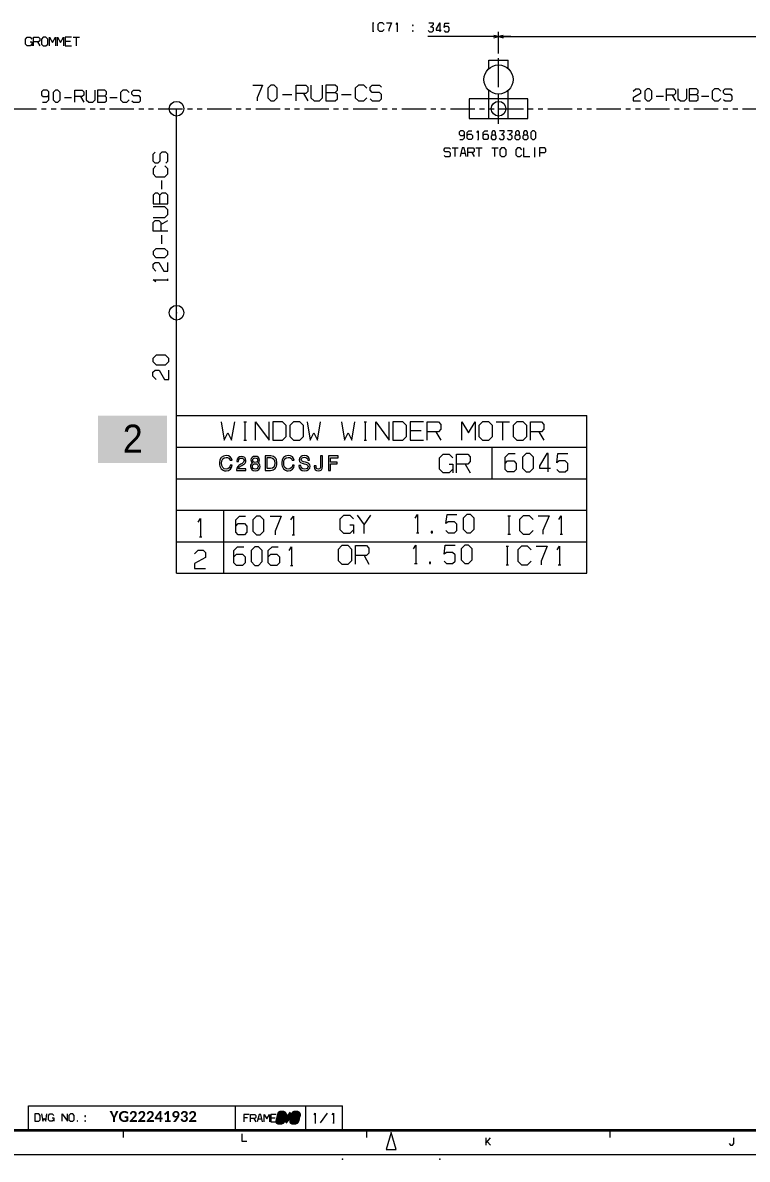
# Model space of a CAD drawing. Extents: x 3 to 1653, y -7 to 838.
# Drawn here: x 401.8 to 699.4, y -7.4 to 459.5 of the extents above; entities that cross this region are included whole.
import ezdxf

# ---------------------------------------------------------------- set-up
doc = ezdxf.new("R2010")
doc.units = 0
doc.linetypes.add('DASHED', pattern=[15, 12, -3])
doc.linetypes.add('PHANTOM', pattern=[20, 10, -2, 2, -2, 2, -2])
doc.layers.add('SOCKET', color=7, linetype='Continuous', lineweight=0)
doc.styles.add('DC_TEXTSTYLE4', font='arial.ttf', dxfattribs={"height": 0.2})

msp = doc.modelspace()

# ---------------------------------------------------------------- hatches: boundary and pattern name
at = {"layer": 'SOCKET', "linetype": 'Continuous', "lineweight": 0, "ltscale": 0.125, "true_color": 0xf8991e}
msp.add_hatch(color=30, dxfattribs=at).paths.add_polyline_path([(461.042, 278.594), (432.673, 278.585), (432.667, 298.085), (461.036, 298.095)])

# ---------------------------------------------------------------- linework, layer by layer
at = {"color": 34, "lineweight": 13}
for p, q in [((582.226, 453.828), (568.126, 453.828)), ((602.226, 453.828), (582.226, 453.828)), ((597.226, 446.9), (597.226, 455.828)), ((597.226, 446.9), (597.226, 455.828)), ((597.226, 453.828), (1118.485, 453.828))]:
    msp.add_line(p, q, dxfattribs=at)
at = {"color": 150, "lineweight": 13}
for p, q in [((593.226, 444.196), (601.226, 444.196)), ((593.226, 440.668), (593.226, 444.196)), ((601.226, 440.668), (601.226, 444.196)), ((593.226, 420.196), (593.226, 431.724)), ((601.226, 420.196), (601.226, 431.724)), ((609.226, 428.196), (585.226, 428.196)), ((585.226, 428.196), (585.226, 420.196)), ((609.226, 420.196), (609.226, 428.196)), ((585.226, 420.196), (609.226, 420.196))]:
    msp.add_line(p, q, dxfattribs=at)
at = {"color": 150, "linetype": 'DASHED', "lineweight": 13}
msp.add_line((597.226, 418.014), (597.226, 445.9), dxfattribs=at)
at = {"color": 3, "linetype": 'PHANTOM', "lineweight": 13}
msp.add_line((237.479, 424.196), (1379.613, 424.196), dxfattribs=at)
at = {"color": 3, "lineweight": 13}
for p, q in [((464.959, 298.134), (464.959, 424.196)), ((464.959, 298.134), (633.439, 298.134)), ((464.959, 285.174), (464.959, 298.134)), ((633.439, 285.174), (633.439, 298.134)), ((464.959, 285.174), (633.439, 285.174)), ((464.959, 272.214), (464.959, 285.174)), ((464.959, 285.174), (633.439, 285.174)), ((594.559, 272.214), (594.559, 285.174)), ((633.439, 272.214), (633.439, 285.174)), ((464.959, 259.254), (464.959, 272.214)), ((464.959, 272.214), (633.439, 272.214)), ((464.959, 272.214), (633.439, 272.214)), ((633.439, 259.254), (633.439, 272.214)), ((464.959, 259.254), (633.439, 259.254)), ((464.959, 246.294), (464.959, 259.254)), ((464.959, 259.254), (633.439, 259.254)), ((484.399, 246.294), (484.399, 259.254)), ((633.439, 246.294), (633.439, 259.254)), ((464.959, 233.334), (464.959, 246.294)), ((464.959, 246.294), (633.439, 246.294)), ((464.959, 246.294), (633.439, 246.294)), ((484.399, 233.334), (484.399, 246.294)), ((633.439, 233.334), (633.439, 246.294)), ((464.959, 233.334), (633.439, 233.334)), ((440.134, 4.612), (569.134, 4.612)), ((3.134, -5.388), (1653.134, -5.388))]:
    msp.add_line(p, q, dxfattribs=at)
at = {"color": 85, "lineweight": 13, "true_color": 0x58ba48}
for p, q in [((404.134, 14.612), (518.134, 14.612)), ((404.134, 4.612), (404.134, 14.612)), ((489.134, 4.612), (489.134, 14.612)), ((518.134, 4.612), (518.134, 14.612)), ((518.134, 4.612), (518.134, 14.612)), ((518.134, 14.612), (533.134, 14.612)), ((533.134, 4.612), (533.134, 14.612)), ((443.134, 1.612), (443.134, 4.612)), ((543.134, 1.612), (543.134, 4.612)), ((553.134, 3.612), (551.134, -3.388)), ((555.134, -3.388), (553.134, 3.612)), ((551.134, -3.388), (555.134, -3.388))]:
    msp.add_line(p, q, dxfattribs=at)
at = {"color": 3, "lineweight": 35}
msp.add_line((23.134, 4.612), (1643.134, 4.612), dxfattribs=at)
at = {"color": 190, "lineweight": 13}
msp.add_line((643.134, 1.612), (643.134, 4.612), dxfattribs=at)
at = {"color": 7, "lineweight": 13}
for points in [[(545.475, 459.524), (545.942, 459.524)], [(545.708, 456.024), (545.708, 459.524)], [(550.258, 458.824), (549.558, 459.524), (548.392, 459.524), (547.692, 458.824), (547.692, 456.724), (548.392, 456.024), (549.558, 456.024), (550.258, 456.724)], [(551.192, 459.524), (553.292, 459.524), (552.125, 456.724), (552.125, 456.024)], [(555.158, 458.824), (555.625, 459.524), (555.625, 456.024)], [(405.508, 450.733), (404.808, 450.033), (403.642, 450.033), (402.942, 450.733), (402.942, 452.833), (403.642, 453.533), (404.808, 453.533), (405.508, 452.833)], [(406.208, 450.033), (406.208, 453.533), (408.308, 453.533), (408.775, 453.066), (408.775, 452.133), (408.308, 451.666), (406.208, 451.666)], [(412.742, 450.033), (412.742, 453.533), (414.025, 451.433), (415.308, 453.533), (415.308, 450.033)], [(416.008, 450.033), (416.008, 453.533), (417.292, 451.433), (418.575, 453.533), (418.575, 450.033)], [(421.842, 453.533), (419.275, 453.533), (419.275, 450.033), (421.842, 450.033)], [(422.542, 453.533), (425.108, 453.533)], [(423.825, 450.033), (423.825, 453.533)], [(545.475, 456.024), (545.942, 456.024)], [(555.392, 456.024), (555.858, 456.024)], [(404.808, 451.666), (405.508, 451.666), (405.508, 450.033)], [(407.842, 451.666), (408.775, 450.033)], [(419.275, 451.9), (421.375, 451.9)], [(409.888, 426.83), (411.555, 426.83), (412.555, 427.83), (412.555, 431.163), (411.888, 431.83), (410.222, 431.83), (409.555, 431.163), (409.555, 429.83), (410.222, 429.163), (411.888, 429.163), (412.555, 429.83)], [(423.222, 426.83), (423.222, 431.83), (426.222, 431.83), (426.888, 431.163), (426.888, 429.83), (426.222, 429.163), (423.222, 429.163)], [(427.888, 431.83), (427.888, 427.83), (428.888, 426.83), (430.555, 426.83), (431.555, 427.83), (431.555, 431.83)], [(432.555, 429.496), (435.555, 429.496), (436.222, 430.163), (436.222, 431.163), (435.555, 431.83), (432.555, 431.83), (432.555, 426.83), (435.555, 426.83), (436.222, 427.496), (436.222, 428.83), (435.555, 429.496)], [(445.555, 430.83), (444.555, 431.83), (442.888, 431.83), (441.888, 430.83), (441.888, 427.83), (442.888, 426.83), (444.555, 426.83), (445.555, 427.83)], [(446.555, 427.496), (447.222, 426.83), (449.555, 426.83), (450.222, 427.496), (450.222, 428.83), (449.555, 429.496), (447.222, 429.496), (446.555, 430.163), (446.555, 431.163), (447.222, 431.83), (449.555, 431.83), (450.222, 431.163)], [(496.357, 433.922), (500.257, 433.922), (498.091, 428.722), (498.091, 427.422)], [(508.491, 430.022), (512.391, 430.022)], [(514.124, 427.422), (514.124, 433.922), (518.024, 433.922), (518.891, 433.055), (518.891, 431.322), (518.024, 430.455), (514.124, 430.455)], [(517.157, 430.455), (518.891, 427.422)], [(520.191, 433.922), (520.191, 428.722), (521.491, 427.422), (523.657, 427.422), (524.957, 428.722), (524.957, 433.922)], [(526.257, 430.888), (530.157, 430.888), (531.024, 431.755), (531.024, 433.055), (530.157, 433.922), (526.257, 433.922), (526.257, 427.422), (530.157, 427.422), (531.024, 428.288), (531.024, 430.022), (530.157, 430.888)], [(532.757, 430.022), (536.657, 430.022)], [(543.157, 432.622), (541.857, 433.922), (539.691, 433.922), (538.391, 432.622), (538.391, 428.722), (539.691, 427.422), (541.857, 427.422), (543.157, 428.722)], [(544.457, 428.288), (545.324, 427.422), (548.357, 427.422), (549.224, 428.288), (549.224, 430.022), (548.357, 430.888), (545.324, 430.888), (544.457, 431.755), (544.457, 433.055), (545.324, 433.922), (548.357, 433.922), (549.224, 433.055)], [(652.594, 431.384), (653.594, 432.384), (654.927, 432.384), (655.594, 431.718), (655.594, 430.384), (652.594, 428.718), (652.594, 427.384), (655.594, 427.384)], [(666.261, 427.384), (666.261, 432.384), (669.261, 432.384), (669.927, 431.718), (669.927, 430.384), (669.261, 429.718), (666.261, 429.718)], [(668.594, 429.718), (669.927, 427.384)], [(670.927, 432.384), (670.927, 428.384), (671.927, 427.384), (673.594, 427.384), (674.594, 428.384), (674.594, 432.384)], [(675.594, 430.051), (678.594, 430.051), (679.261, 430.718), (679.261, 431.718), (678.594, 432.384), (675.594, 432.384), (675.594, 427.384), (678.594, 427.384), (679.261, 428.051), (679.261, 429.384), (678.594, 430.051)], [(688.594, 431.384), (687.594, 432.384), (685.927, 432.384), (684.927, 431.384), (684.927, 428.384), (685.927, 427.384), (687.594, 427.384), (688.594, 428.384)], [(689.594, 428.051), (690.261, 427.384), (692.594, 427.384), (693.261, 428.051), (693.261, 429.384), (692.594, 430.051), (690.261, 430.051), (689.594, 430.718), (689.594, 431.718), (690.261, 432.384), (692.594, 432.384), (693.261, 431.718)], [(418.888, 428.83), (421.888, 428.83)], [(425.555, 429.163), (426.888, 426.83)], [(437.555, 428.83), (440.555, 428.83)], [(661.927, 429.384), (664.927, 429.384)], [(680.594, 429.384), (683.594, 429.384)], [(581.349, 411.578), (582.515, 411.578), (583.215, 412.278), (583.215, 414.612), (582.749, 415.078), (581.582, 415.078), (581.115, 414.612), (581.115, 413.678), (581.582, 413.212), (582.749, 413.212), (583.215, 413.678)], [(584.382, 413.212), (584.849, 413.678), (586.015, 413.678), (586.482, 413.212), (586.482, 412.045), (586.015, 411.578), (584.849, 411.578), (584.382, 412.045), (584.382, 414.378), (585.082, 415.078), (586.249, 415.078)], [(588.349, 414.378), (588.815, 415.078), (588.815, 411.578)], [(588.582, 411.578), (589.049, 411.578)], [(590.915, 413.212), (591.382, 413.678), (592.549, 413.678), (593.015, 413.212), (593.015, 412.045), (592.549, 411.578), (591.382, 411.578), (590.915, 412.045), (590.915, 414.378), (591.615, 415.078), (592.782, 415.078)], [(594.649, 413.445), (595.815, 413.445), (596.049, 413.912), (596.049, 414.612), (595.582, 415.078), (594.882, 415.078), (594.415, 414.612), (594.415, 413.912), (594.649, 413.445), (594.182, 412.978), (594.182, 412.045), (594.649, 411.578), (595.815, 411.578), (596.282, 412.045), (596.282, 412.978), (595.815, 413.445)], [(597.449, 412.045), (597.915, 411.578), (599.082, 411.578), (599.549, 412.045), (599.549, 412.978), (599.082, 413.445), (598.382, 413.445), (599.549, 414.612), (599.549, 415.078), (597.682, 415.078)], [(600.715, 412.045), (601.182, 411.578), (602.349, 411.578), (602.815, 412.045), (602.815, 412.978), (602.349, 413.445), (601.649, 413.445), (602.815, 414.612), (602.815, 415.078), (600.949, 415.078)], [(604.449, 413.445), (605.615, 413.445), (605.849, 413.912), (605.849, 414.612), (605.382, 415.078), (604.682, 415.078), (604.215, 414.612), (604.215, 413.912), (604.449, 413.445), (603.982, 412.978), (603.982, 412.045), (604.449, 411.578), (605.615, 411.578), (606.082, 412.045), (606.082, 412.978), (605.615, 413.445)], [(607.715, 413.445), (608.882, 413.445), (609.115, 413.912), (609.115, 414.612), (608.649, 415.078), (607.949, 415.078), (607.482, 414.612), (607.482, 413.912), (607.715, 413.445), (607.249, 412.978), (607.249, 412.045), (607.715, 411.578), (608.882, 411.578), (609.349, 412.045), (609.349, 412.978), (608.882, 413.445)], [(460.527, 401.884), (461.327, 402.684), (461.327, 405.484), (460.527, 406.284), (458.927, 406.284), (458.127, 405.484), (458.127, 402.684), (457.327, 401.884), (456.127, 401.884), (455.327, 402.684), (455.327, 405.484), (456.127, 406.284)], [(574.882, 405.038), (575.349, 404.571), (576.982, 404.571), (577.449, 405.038), (577.449, 405.971), (576.982, 406.438), (575.349, 406.438), (574.882, 406.905), (574.882, 407.604), (575.349, 408.071), (576.982, 408.071), (577.449, 407.604)], [(578.149, 408.071), (580.715, 408.071)], [(579.432, 404.571), (579.432, 408.071)], [(583.982, 404.571), (583.107, 408.071), (582.29, 408.071), (581.415, 404.571)], [(584.682, 404.571), (584.682, 408.071), (586.782, 408.071), (587.249, 407.604), (587.249, 406.671), (586.782, 406.204), (584.682, 406.204)], [(587.949, 408.071), (590.515, 408.071)], [(589.232, 404.571), (589.232, 408.071)], [(594.482, 408.071), (597.049, 408.071)], [(595.765, 404.571), (595.765, 408.071)], [(606.849, 407.371), (606.149, 408.071), (604.982, 408.071), (604.282, 407.371), (604.282, 405.271), (604.982, 404.571), (606.149, 404.571), (606.849, 405.271)], [(607.549, 408.071), (607.549, 404.571), (610.115, 404.571)], [(611.865, 408.071), (612.332, 408.071)], [(612.099, 404.571), (612.099, 408.071)], [(614.082, 406.204), (616.182, 406.204), (616.649, 406.671), (616.649, 407.604), (616.182, 408.071), (614.082, 408.071), (614.082, 404.571)], [(581.765, 405.971), (583.632, 405.971)], [(586.315, 406.204), (587.249, 404.571)], [(611.865, 404.571), (612.332, 404.571)], [(456.527, 400.684), (455.327, 399.484), (455.327, 397.484), (456.527, 396.284), (460.127, 396.284), (461.327, 397.484), (461.327, 399.484), (460.127, 400.684)], [(458.927, 391.084), (458.927, 394.684)], [(458.127, 385.084), (458.127, 388.684), (457.327, 389.484), (456.127, 389.484), (455.327, 388.684), (455.327, 385.084), (461.327, 385.084), (461.327, 388.684), (460.527, 389.484), (458.927, 389.484), (458.127, 388.684)], [(455.327, 379.484), (460.127, 379.484), (461.327, 380.684), (461.327, 382.684), (460.127, 383.884), (455.327, 383.884)], [(461.327, 373.884), (455.327, 373.884), (455.327, 377.484), (456.127, 378.284), (457.727, 378.284), (458.527, 377.484), (458.527, 373.884)], [(458.527, 376.684), (461.327, 378.284)], [(458.927, 368.684), (458.927, 372.284)], [(456.527, 357.484), (455.327, 358.684), (455.327, 360.284), (456.127, 361.084), (457.727, 361.084), (459.727, 357.484), (461.327, 357.484), (461.327, 361.084)], [(456.527, 353.084), (455.327, 353.884), (461.327, 353.884)], [(461.327, 353.484), (461.327, 354.284)], [(456.56, 312.959), (455.26, 314.259), (455.26, 315.993), (456.127, 316.859), (457.86, 316.859), (460.027, 312.959), (461.76, 312.959), (461.76, 316.859)], [(483.311, 295.543), (484.571, 287.983), (486.083, 291.007), (487.595, 287.983), (488.855, 295.543)], [(492.635, 295.543), (493.643, 295.543)], [(493.139, 287.983), (493.139, 295.543)], [(497.423, 287.983), (497.423, 295.543), (502.967, 287.983), (502.967, 295.543)], [(518.591, 295.543), (519.851, 287.983), (521.363, 291.007), (522.875, 287.983), (524.135, 295.543)], [(532.703, 295.543), (533.963, 287.983), (535.475, 291.007), (536.987, 287.983), (538.247, 295.543)], [(542.027, 295.543), (543.035, 295.543)], [(542.531, 287.983), (542.531, 295.543)], [(546.815, 287.983), (546.815, 295.543), (552.359, 287.983), (552.359, 295.543)], [(566.471, 295.543), (560.927, 295.543), (560.927, 287.983), (566.471, 287.983)], [(567.983, 287.983), (567.983, 295.543), (572.519, 295.543), (573.527, 294.535), (573.527, 292.519), (572.519, 291.511), (567.983, 291.511)], [(582.095, 287.983), (582.095, 295.543), (584.867, 291.007), (587.639, 295.543), (587.639, 287.983)], [(596.207, 295.543), (601.751, 295.543)], [(598.979, 287.983), (598.979, 295.543)], [(610.319, 287.983), (610.319, 295.543), (614.855, 295.543), (615.863, 294.535), (615.863, 292.519), (614.855, 291.511), (610.319, 291.511)], [(560.927, 292.015), (565.463, 292.015)], [(571.511, 291.511), (573.527, 287.983)], [(613.847, 291.511), (615.863, 287.983)], [(492.635, 287.983), (493.643, 287.983)], [(542.027, 287.983), (543.035, 287.983)], [(578.503, 276.186), (576.991, 274.674), (574.471, 274.674), (572.959, 276.186), (572.959, 280.722), (574.471, 282.234), (576.991, 282.234), (578.503, 280.722)], [(580.015, 274.674), (580.015, 282.234), (584.551, 282.234), (585.559, 281.226), (585.559, 279.21), (584.551, 278.202), (580.015, 278.202)], [(599.966, 278.484), (600.974, 279.492), (603.494, 279.492), (604.502, 278.484), (604.502, 275.964), (603.494, 274.956), (600.974, 274.956), (599.966, 275.964), (599.966, 281.004), (601.478, 282.516), (603.998, 282.516)], [(617.606, 274.956), (617.606, 282.516), (617.102, 282.516), (614.078, 277.476), (614.078, 276.468), (618.614, 276.468)], [(621.134, 275.964), (622.142, 274.956), (624.662, 274.956), (625.67, 275.964), (625.67, 278.484), (624.662, 279.492), (622.142, 279.492), (621.134, 278.736), (621.638, 282.516), (625.67, 282.516)], [(576.991, 278.202), (578.503, 278.202), (578.503, 274.674)], [(583.543, 278.202), (585.559, 274.674)], [(473.835, 254.333), (474.843, 255.845), (474.843, 248.285)], [(474.339, 248.285), (475.347, 248.285)], [(472.323, 241.373), (473.835, 242.885), (475.851, 242.885), (476.859, 241.877), (476.859, 239.861), (472.323, 237.341), (472.323, 235.325), (476.859, 235.325)]]:
    msp.add_lwpolyline(points, dxfattribs=at)
for points in [[(562.158, 458.358), (562.158, 458.591), (561.925, 458.591), (561.925, 458.358)], [(409.475, 450.733), (410.175, 450.033), (411.342, 450.033), (412.042, 450.733), (412.042, 452.833), (411.342, 453.533), (410.175, 453.533), (409.475, 452.833)], [(561.925, 456.258), (561.925, 456.024), (562.158, 456.024), (562.158, 456.258)], [(414.222, 427.83), (415.222, 426.83), (416.222, 426.83), (417.222, 427.83), (417.222, 430.83), (416.222, 431.83), (415.222, 431.83), (414.222, 430.83)], [(502.424, 428.722), (503.724, 427.422), (505.024, 427.422), (506.324, 428.722), (506.324, 432.622), (505.024, 433.922), (503.724, 433.922), (502.424, 432.622)], [(657.261, 428.384), (658.261, 427.384), (659.261, 427.384), (660.261, 428.384), (660.261, 431.384), (659.261, 432.384), (658.261, 432.384), (657.261, 431.384)], [(610.515, 412.278), (611.215, 411.578), (611.915, 411.578), (612.615, 412.278), (612.615, 414.378), (611.915, 415.078), (611.215, 415.078), (610.515, 414.378)], [(597.749, 405.271), (598.449, 404.571), (599.615, 404.571), (600.315, 405.271), (600.315, 407.371), (599.615, 408.071), (598.449, 408.071), (597.749, 407.371)], [(460.127, 363.084), (461.327, 364.284), (461.327, 365.484), (460.127, 366.684), (456.527, 366.684), (455.327, 365.484), (455.327, 364.284), (456.527, 363.084)], [(460.46, 319.026), (461.76, 320.326), (461.76, 321.626), (460.46, 322.926), (456.56, 322.926), (455.26, 321.626), (455.26, 320.326), (456.56, 319.026)], [(504.479, 287.983), (508.511, 287.983), (510.023, 289.495), (510.023, 294.031), (508.511, 295.543), (504.479, 295.543)], [(511.535, 289.495), (513.047, 287.983), (515.567, 287.983), (517.079, 289.495), (517.079, 294.031), (515.567, 295.543), (513.047, 295.543), (511.535, 294.031)], [(553.871, 287.983), (557.903, 287.983), (559.415, 289.495), (559.415, 294.031), (557.903, 295.543), (553.871, 295.543)], [(589.151, 289.495), (590.663, 287.983), (593.183, 287.983), (594.695, 289.495), (594.695, 294.031), (593.183, 295.543), (590.663, 295.543), (589.151, 294.031)], [(603.263, 289.495), (604.775, 287.983), (607.295, 287.983), (608.807, 289.495), (608.807, 294.031), (607.295, 295.543), (604.775, 295.543), (603.263, 294.031)], [(607.022, 276.468), (608.534, 274.956), (610.046, 274.956), (611.558, 276.468), (611.558, 281.004), (610.046, 282.516), (608.534, 282.516), (607.022, 281.004)]]:
    msp.add_lwpolyline(points, close=True, dxfattribs=at)
at = {"color": 34, "lineweight": 13}
for points in [[(568.359, 456.295), (568.826, 455.828), (569.993, 455.828), (570.459, 456.295), (570.459, 457.228), (569.993, 457.695), (569.293, 457.695), (570.459, 458.862), (570.459, 459.328), (568.593, 459.328)], [(573.259, 455.828), (573.259, 459.328), (573.026, 459.328), (571.626, 456.995), (571.626, 456.528), (573.726, 456.528)], [(574.893, 456.295), (575.359, 455.828), (576.526, 455.828), (576.993, 456.295), (576.993, 457.462), (576.526, 457.928), (575.359, 457.928), (574.893, 457.578), (575.126, 459.328), (576.993, 459.328)], [(595.294, 453.311), (597.226, 453.828), (595.294, 454.346)], [(599.158, 454.346), (597.226, 453.828), (599.158, 453.311)]]:
    msp.add_lwpolyline(points, dxfattribs=at)
at = {"color": 6, "lineweight": 13}
for points in [[(487.029, 277.806), (486.881, 277.121), (486.526, 276.601), (485.998, 276.271), (485.338, 276.156), (484.562, 276.321), (483.968, 276.799), (483.58, 277.559), (483.448, 278.557), (483.572, 279.581), (483.943, 280.34), (484.537, 280.81), (485.346, 280.975), (485.957, 280.893), (486.444, 280.653), (486.782, 280.274), (486.98, 279.754), (487.772, 279.754), (487.533, 280.554), (487.029, 281.165), (486.303, 281.553), (485.379, 281.693), (484.768, 281.635), (484.232, 281.479), (483.365, 280.868), (482.812, 279.911), (482.623, 278.656), (482.664, 277.93), (482.804, 277.286), (483.341, 276.28), (483.72, 275.917), (484.182, 275.652), (484.702, 275.496), (485.297, 275.438), (486.287, 275.603), (487.071, 276.073), (487.591, 276.824), (487.814, 277.806)], [(489.57, 275.603), (493.498, 275.603), (493.498, 276.313), (490.395, 276.313), (490.56, 276.684), (490.849, 277.014), (491.773, 277.608), (492.26, 277.856), (492.805, 278.211), (493.192, 278.623), (493.415, 279.102), (493.498, 279.663), (493.357, 280.356), (492.978, 280.901), (492.375, 281.248), (491.608, 281.371), (490.816, 281.231), (490.213, 280.843), (489.825, 280.216), (489.693, 279.391), (489.693, 279.292), (490.444, 279.292), (490.444, 279.358), (490.519, 279.919), (490.75, 280.332), (491.105, 280.596), (491.575, 280.686), (492.045, 280.612), (492.408, 280.398), (492.631, 280.076), (492.714, 279.671), (492.499, 278.97), (491.872, 278.442), (491.385, 278.178), (490.576, 277.658), (490.007, 277.105), (489.677, 276.453), (489.57, 275.652)], [(496.277, 278.689), (495.856, 278.458), (495.559, 278.136), (495.378, 277.732), (495.32, 277.245), (495.452, 276.502), (495.84, 275.933), (496.459, 275.57), (497.292, 275.438), (498.118, 275.57), (498.736, 275.933), (499.133, 276.502), (499.273, 277.245), (499.207, 277.732), (499.025, 278.136), (498.728, 278.458), (498.316, 278.689), (498.885, 279.16), (499.075, 279.894), (498.943, 280.48), (498.588, 280.95), (498.027, 281.256), (497.292, 281.371), (496.549, 281.256), (495.997, 280.95), (495.642, 280.48), (495.518, 279.894), (495.7, 279.16)], [(496.294, 279.828), (496.36, 280.191), (496.558, 280.472), (496.871, 280.645), (497.292, 280.711), (497.705, 280.645), (498.027, 280.472), (498.217, 280.191), (498.291, 279.828), (498.217, 279.457), (498.018, 279.168), (497.705, 278.978), (497.292, 278.92), (496.871, 278.986), (496.558, 279.168), (496.36, 279.457)], [(501.384, 275.603), (503.612, 275.603), (504.181, 275.652), (504.693, 275.801), (505.51, 276.395), (505.807, 276.833), (506.022, 277.352), (506.154, 277.963), (506.203, 278.656), (506.03, 279.886), (505.824, 280.381), (505.543, 280.794), (504.743, 281.347), (504.231, 281.487), (503.645, 281.536), (501.384, 281.536)], [(503.579, 280.851), (504.346, 280.703), (504.908, 280.274), (505.254, 279.572), (505.378, 278.615), (505.263, 277.617), (504.916, 276.899), (504.355, 276.469), (503.579, 276.329), (502.193, 276.329), (502.193, 280.851)], [(512.556, 277.806), (512.408, 277.121), (512.053, 276.601), (511.524, 276.271), (510.864, 276.156), (510.089, 276.321), (509.494, 276.799), (509.106, 277.559), (508.974, 278.557), (509.098, 279.581), (509.47, 280.34), (510.064, 280.81), (510.873, 280.975), (511.483, 280.893), (511.97, 280.653), (512.308, 280.274), (512.507, 279.754), (513.299, 279.754), (513.059, 280.554), (512.556, 281.165), (511.83, 281.553), (510.906, 281.693), (510.295, 281.635), (509.758, 281.479), (508.892, 280.868), (508.339, 279.911), (508.149, 278.656), (508.19, 277.93), (508.331, 277.286), (508.867, 276.28), (509.247, 275.917), (509.709, 275.652), (510.229, 275.496), (510.823, 275.438), (511.813, 275.603), (512.597, 276.073), (513.117, 276.824), (513.34, 277.806)], [(515.203, 277.559), (515.385, 276.651), (515.847, 275.991), (516.565, 275.586), (517.531, 275.446), (518.48, 275.586), (519.198, 275.958), (519.651, 276.544), (519.808, 277.319), (519.676, 277.963), (519.321, 278.45), (518.727, 278.755), (517.96, 278.97), (517.151, 279.16), (516.59, 279.35), (516.26, 279.622), (516.161, 280.076), (516.243, 280.455), (516.507, 280.761), (516.912, 280.95), (517.465, 281.025), (518.026, 280.942), (518.455, 280.703), (518.736, 280.315), (518.867, 279.795), (519.635, 279.795), (519.478, 280.587), (519.057, 281.182), (518.397, 281.561), (517.514, 281.693), (516.631, 281.561), (515.963, 281.198), (515.533, 280.645), (515.393, 279.935), (515.517, 279.283), (515.888, 278.838), (516.516, 278.533), (517.382, 278.293), (518.083, 278.112), (518.595, 277.93), (518.9, 277.658), (519.008, 277.229), (518.9, 276.783), (518.612, 276.436), (518.149, 276.222), (517.522, 276.147), (516.887, 276.238), (516.408, 276.527), (516.095, 276.964), (515.979, 277.559)], [(521.515, 277.526), (521.507, 277.27), (521.614, 276.469), (521.936, 275.9), (522.472, 275.562), (523.231, 275.446), (523.991, 275.562), (524.527, 275.883), (524.841, 276.445), (524.948, 277.245), (524.948, 281.536), (524.139, 281.536), (524.139, 277.575), (524.123, 276.981), (524.04, 276.61), (523.718, 276.271), (523.215, 276.164), (522.786, 276.222), (522.497, 276.428), (522.332, 276.775), (522.282, 277.278), (522.291, 277.526)], [(527.348, 275.603), (528.156, 275.603), (528.156, 278.285), (530.929, 278.285), (530.929, 279.011), (528.156, 279.011), (528.156, 280.794), (531.334, 280.794), (531.334, 281.536), (527.348, 281.536)], [(496.12, 277.262), (496.195, 277.699), (496.426, 278.029), (496.797, 278.244), (497.292, 278.318), (497.779, 278.244), (498.151, 278.029), (498.39, 277.699), (498.472, 277.262), (498.39, 276.791), (498.151, 276.436), (497.779, 276.205), (497.292, 276.131), (496.797, 276.205), (496.426, 276.436), (496.195, 276.791)], [(582.647, 251.478), (584.159, 249.966), (585.671, 249.966), (587.183, 251.478), (587.183, 256.014), (585.671, 257.526), (584.159, 257.526), (582.647, 256.014)], [(496.351, 250.713), (497.863, 249.201), (499.375, 249.201), (500.887, 250.713), (500.887, 255.249), (499.375, 256.761), (497.863, 256.761), (496.351, 255.249)], [(569.543, 250.47), (569.543, 249.966), (570.047, 249.966), (570.047, 250.47)], [(495.613, 238.121), (497.125, 236.609), (498.637, 236.609), (500.149, 238.121), (500.149, 242.657), (498.637, 244.169), (497.125, 244.169), (495.613, 242.657)], [(531.419, 238.649), (532.931, 237.137), (535.451, 237.137), (536.963, 238.649), (536.963, 243.185), (535.451, 244.697), (532.931, 244.697), (531.419, 243.185)], [(581.909, 238.886), (583.421, 237.374), (584.933, 237.374), (586.445, 238.886), (586.445, 243.422), (584.933, 244.934), (583.421, 244.934), (581.909, 243.422)], [(568.805, 237.878), (568.805, 237.374), (569.309, 237.374), (569.309, 237.878)]]:
    msp.add_lwpolyline(points, close=True, dxfattribs=at)
for points in [[(537.701, 251.242), (536.189, 249.73), (533.669, 249.73), (532.157, 251.242), (532.157, 255.778), (533.669, 257.29), (536.189, 257.29), (537.701, 255.778)], [(539.213, 257.29), (541.986, 253.258)], [(541.986, 249.73), (541.986, 253.258), (544.757, 257.29)], [(562.991, 256.014), (563.999, 257.526), (563.999, 249.966)], [(575.591, 250.974), (576.599, 249.966), (579.119, 249.966), (580.127, 250.974), (580.127, 253.494), (579.119, 254.502), (576.599, 254.502), (575.591, 253.746), (576.095, 257.526), (580.127, 257.526)], [(601.096, 257.016), (602.104, 257.016)], [(601.6, 249.456), (601.6, 257.016)], [(611.428, 255.504), (609.916, 257.016), (607.396, 257.016), (605.884, 255.504), (605.884, 250.968), (607.396, 249.456), (609.916, 249.456), (611.428, 250.968)], [(613.444, 257.016), (617.98, 257.016), (615.46, 250.968), (615.46, 249.456)], [(622.012, 255.504), (623.02, 257.016), (623.02, 249.456)], [(489.295, 252.729), (490.303, 253.737), (492.823, 253.737), (493.831, 252.729), (493.831, 250.209), (492.823, 249.201), (490.303, 249.201), (489.295, 250.209), (489.295, 255.249), (490.807, 256.761), (493.327, 256.761)], [(503.407, 256.761), (507.943, 256.761), (505.423, 250.713), (505.423, 249.201)], [(511.975, 255.249), (512.983, 256.761), (512.983, 249.201)], [(536.189, 253.258), (537.701, 253.258), (537.701, 249.73)], [(512.479, 249.201), (513.487, 249.201)], [(563.495, 249.966), (564.503, 249.966)], [(601.096, 249.456), (602.104, 249.456)], [(622.516, 249.456), (623.524, 249.456)], [(488.557, 240.137), (489.565, 241.145), (492.085, 241.145), (493.093, 240.137), (493.093, 237.617), (492.085, 236.609), (489.565, 236.609), (488.557, 237.617), (488.557, 242.657), (490.068, 244.169), (492.589, 244.169)], [(502.669, 240.137), (503.677, 241.145), (506.197, 241.145), (507.205, 240.137), (507.205, 237.617), (506.197, 236.609), (503.677, 236.609), (502.669, 237.617), (502.669, 242.657), (504.181, 244.169), (506.701, 244.169)], [(511.237, 242.657), (512.245, 244.169), (512.245, 236.609)], [(538.475, 237.137), (538.475, 244.697), (543.011, 244.697), (544.019, 243.689), (544.019, 241.673), (543.011, 240.665), (538.475, 240.665)], [(562.253, 243.422), (563.261, 244.934), (563.261, 237.374)], [(574.853, 238.382), (575.861, 237.374), (578.381, 237.374), (579.389, 238.382), (579.389, 240.902), (578.381, 241.91), (575.861, 241.91), (574.853, 241.154), (575.357, 244.934), (579.389, 244.934)], [(600.358, 244.424), (601.366, 244.424)], [(600.862, 236.864), (600.862, 244.424)], [(610.69, 242.912), (609.178, 244.424), (606.658, 244.424), (605.146, 242.912), (605.146, 238.376), (606.658, 236.864), (609.178, 236.864), (610.69, 238.376)], [(612.706, 244.424), (617.242, 244.424), (614.722, 238.376), (614.722, 236.864)], [(621.274, 242.912), (622.282, 244.424), (622.282, 236.864)], [(542.003, 240.665), (544.019, 237.137)], [(511.741, 236.609), (512.748, 236.609)], [(562.757, 237.374), (563.765, 237.374)], [(600.358, 236.864), (601.366, 236.864)], [(621.778, 236.864), (622.786, 236.864)]]:
    msp.add_lwpolyline(points, dxfattribs=at)
at = {"color": 85, "lineweight": 13, "true_color": 0x58ba48}
for points in [[(406.744, 8.23), (408.344, 8.23), (408.944, 8.83), (408.944, 10.63), (408.344, 11.23), (406.744, 11.23)], [(420.744, 8.83), (421.344, 8.23), (422.344, 8.23), (422.944, 8.83), (422.944, 10.63), (422.344, 11.23), (421.344, 11.23), (420.744, 10.63)], [(427.544, 10.23), (427.544, 10.43), (427.344, 10.43), (427.344, 10.23)], [(424.144, 8.43), (424.144, 8.23), (424.344, 8.23), (424.344, 8.43)], [(427.344, 8.43), (427.344, 8.23), (427.544, 8.23), (427.544, 8.43)]]:
    msp.add_lwpolyline(points, close=True, dxfattribs=at)
for points in [[(409.544, 11.23), (410.044, 8.23), (410.644, 9.43), (411.244, 8.23), (411.744, 11.23)], [(414.544, 8.83), (413.944, 8.23), (412.944, 8.23), (412.344, 8.83), (412.344, 10.63), (412.944, 11.23), (413.944, 11.23), (414.544, 10.63)], [(413.944, 9.63), (414.544, 9.63), (414.544, 8.23)], [(417.944, 8.23), (417.944, 11.23), (420.144, 8.23), (420.144, 11.23)], [(494.743, 10.979), (492.543, 10.979), (492.543, 7.979)], [(492.543, 9.779), (494.143, 9.779)], [(495.343, 7.979), (495.343, 10.979), (497.143, 10.979), (497.543, 10.579), (497.543, 9.779), (497.143, 9.379), (495.343, 9.379)], [(496.743, 9.379), (497.543, 7.979)], [(500.343, 7.979), (499.593, 10.979), (498.893, 10.979), (498.143, 7.979)], [(500.943, 7.979), (500.943, 10.979), (502.043, 9.179), (503.143, 10.979), (503.143, 7.979)], [(505.943, 10.979), (503.743, 10.979), (503.743, 7.979), (505.943, 7.979)], [(503.743, 9.579), (505.543, 9.579)], [(521.44, 10.812), (521.973, 11.612), (521.973, 7.612)], [(524.107, 7.612), (527.04, 11.612)], [(528.906, 10.812), (529.44, 11.612), (529.44, 7.612)], [(498.443, 9.179), (500.043, 9.179)], [(521.706, 7.612), (522.24, 7.612)], [(529.173, 7.612), (529.706, 7.612)], [(491.832, 3.112), (491.832, 0.112), (493.85, 0.112)]]:
    msp.add_lwpolyline(points, dxfattribs=at)
at = {"color": 85, "lineweight": 70, "true_color": 0x58ba48}
for points in [[(507.026, 9.845), (508.662, 9.845), (509.147, 10.312), (509.328, 11.012), (509.085, 11.479), (507.449, 11.479), (506.543, 7.979), (508.179, 7.979), (508.663, 8.445), (508.905, 9.379), (508.662, 9.845)], [(509.418, 7.979), (512.323, 11.479)], [(512.775, 9.845), (514.411, 9.845), (514.895, 10.312), (515.077, 11.012), (514.834, 11.479), (513.198, 11.479), (512.292, 7.979), (513.928, 7.979), (514.412, 8.445), (514.654, 9.379), (514.411, 9.845)]]:
    msp.add_lwpolyline(points, dxfattribs=at)
at = {"color": 2, "lineweight": 13}
for points in [[(591.946, 1.465), (591.946, -1.535)], [(591.946, -0.735), (593.908, 1.465)], [(691.946, -0.935), (692.481, -1.535), (693.373, -1.535), (693.908, -0.935), (693.908, 1.465)], [(592.57, -0.035), (593.908, -1.535)]]:
    msp.add_lwpolyline(points, dxfattribs=at)
at = {"color": 150, "lineweight": 13}
msp.add_circle((597.226, 436.196), 6, dxfattribs=at)
at = {"color": 7, "lineweight": 13}
for centre in [(464.959, 424.196), (597.226, 424.196)]:
    msp.add_circle(centre, 3, dxfattribs=at)
at = {"color": 3, "lineweight": 13}
msp.add_circle((464.959, 340.399), 3, dxfattribs=at)
at = {"color": 3, "lineweight": 5}
for p in [(464.959, 340.399), (573.134, -7.388)]:
    msp.add_point(p, dxfattribs=at)
at = {"color": 190, "lineweight": 5}
msp.add_point((533.134, -7.388), dxfattribs=at)

# ---------------------------------------------------------------- texts
at = {"color": 6, "insert": (437.519, 12.414), "char_height": 3.81619, "attachment_point": 1}
msp.add_mtext('{\\fCalibri|b1|i0|c178|p34;\\H1.16667x;YG22241932}', dxfattribs=at)
at = {"layer": 'SOCKET', "color": 7, "linetype": 'Continuous', "lineweight": 0, "style": 'DC_TEXTSTYLE4', "width": 0.912831}
msp.add_text('2', height=11.554, rotation=0.03984, dxfattribs=at).set_placement((442.892, 282.855))

doc.saveas('drawing.dxf')
